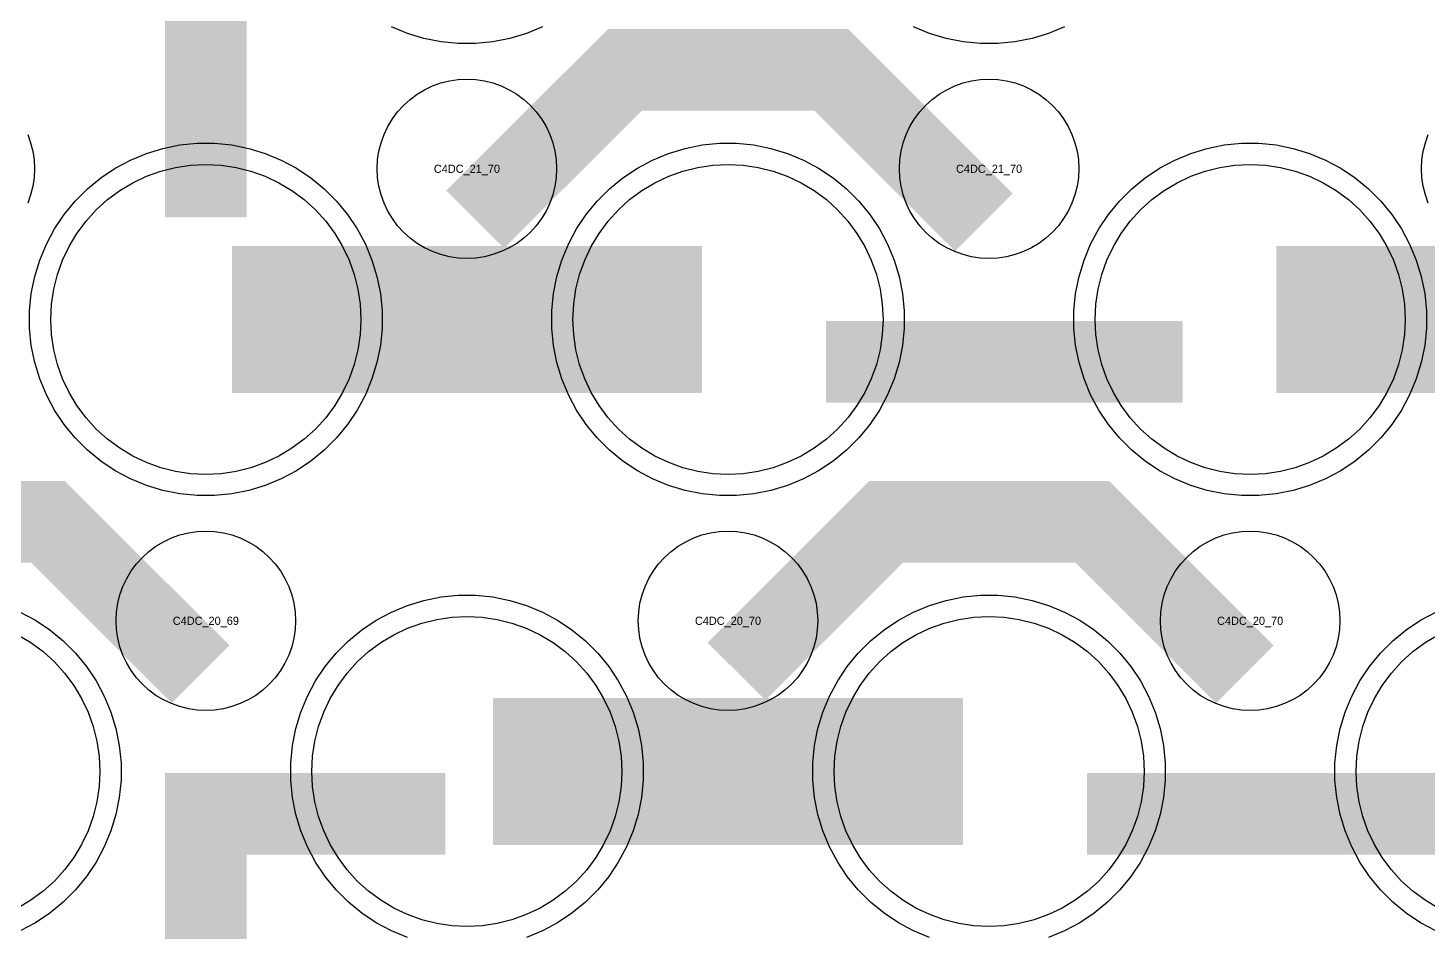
# Model space of a CAD drawing. Extents: x -11880 to 11880, y -14992 to 14992.
# Drawn here: x 10265.5 to 10694.5, y -12117.5 to -11840.4 of the extents above; entities that cross this region are included whole.
import ezdxf
from ezdxf.enums import TextEntityAlignment as Align

# ---------------------------------------------------------------- set-up
doc = ezdxf.new("R2010")
doc.units = 0
doc.header["$MEASUREMENT"] = 0
for name, color, linetype in [('GDS_775_DT_237', 138, 'CONTINUOUS'), ('RDL1_FS', 34, 'CONTINUOUS'), ('RDL_BS', 160, 'CONTINUOUS')]:
    doc.layers.add(name, color=color, linetype=linetype)

msp = doc.modelspace()

# ---------------------------------------------------------------- linework, layer by layer
at = {"layer": 'RDL1_FS'}
for points in [[(10320, -11977.229), (10315.343, -11977), (10310.732, -11976.316), (10306.209, -11975.184), (10301.819, -11973.612), (10297.605, -11971.62), (10293.605, -11969.222), (10289.86, -11966.444), (10286.406, -11963.314), (10283.276, -11959.86), (10280.498, -11956.115), (10278.1, -11952.115), (10276.108, -11947.901), (10274.536, -11943.511), (10273.404, -11938.988), (10272.72, -11934.377), (10272.491, -11929.72), (10272.72, -11925.063), (10273.404, -11920.452), (10274.536, -11915.929), (10276.108, -11911.539), (10278.1, -11907.325), (10280.498, -11903.325), (10283.276, -11899.58), (10286.406, -11896.126), (10289.86, -11892.996), (10293.605, -11890.218), (10297.605, -11887.82), (10301.819, -11885.828), (10306.209, -11884.256), (10310.732, -11883.124), (10315.343, -11882.44), (10320, -11882.211), (10324.657, -11882.44), (10329.268, -11883.124), (10333.791, -11884.256), (10338.181, -11885.828), (10342.395, -11887.82), (10346.395, -11890.218), (10350.14, -11892.996), (10353.594, -11896.126), (10356.724, -11899.58), (10359.502, -11903.325), (10361.9, -11907.325), (10363.892, -11911.539), (10365.464, -11915.929), (10366.596, -11920.452), (10367.28, -11925.063), (10367.509, -11929.72), (10367.28, -11934.377), (10366.596, -11938.988), (10365.464, -11943.511), (10363.892, -11947.901), (10361.9, -11952.115), (10359.502, -11956.115), (10356.724, -11959.86), (10353.594, -11963.314), (10350.14, -11966.444), (10346.395, -11969.222), (10342.395, -11971.62), (10338.181, -11973.612), (10333.791, -11975.184), (10329.268, -11976.316), (10324.657, -11977)], [(10480, -11977.229), (10475.343, -11977), (10470.732, -11976.316), (10466.209, -11975.184), (10461.819, -11973.612), (10457.605, -11971.62), (10453.605, -11969.222), (10449.86, -11966.444), (10446.406, -11963.314), (10443.276, -11959.86), (10440.498, -11956.115), (10438.1, -11952.115), (10436.108, -11947.901), (10434.536, -11943.511), (10433.404, -11938.988), (10432.72, -11934.377), (10432.491, -11929.72), (10432.72, -11925.063), (10433.404, -11920.452), (10434.536, -11915.929), (10436.108, -11911.539), (10438.1, -11907.325), (10440.498, -11903.325), (10443.276, -11899.58), (10446.406, -11896.126), (10449.86, -11892.996), (10453.605, -11890.218), (10457.605, -11887.82), (10461.819, -11885.828), (10466.209, -11884.256), (10470.732, -11883.124), (10475.343, -11882.44), (10480, -11882.211), (10484.657, -11882.44), (10489.268, -11883.124), (10493.791, -11884.256), (10498.181, -11885.828), (10502.395, -11887.82), (10506.395, -11890.218), (10510.14, -11892.996), (10513.594, -11896.126), (10516.724, -11899.58), (10519.502, -11903.325), (10521.9, -11907.325), (10523.892, -11911.539), (10525.464, -11915.929), (10526.596, -11920.452), (10527.28, -11925.063), (10527.509, -11929.72), (10527.28, -11934.377), (10526.596, -11938.988), (10525.464, -11943.511), (10523.892, -11947.901), (10521.9, -11952.115), (10519.502, -11956.115), (10516.724, -11959.86), (10513.594, -11963.314), (10510.14, -11966.444), (10506.395, -11969.222), (10502.395, -11971.62), (10498.181, -11973.612), (10493.791, -11975.184), (10489.268, -11976.316), (10484.657, -11977)], [(10640, -11977.229), (10635.343, -11977), (10630.732, -11976.316), (10626.209, -11975.184), (10621.819, -11973.612), (10617.605, -11971.62), (10613.605, -11969.222), (10609.86, -11966.444), (10606.406, -11963.314), (10603.276, -11959.86), (10600.498, -11956.115), (10598.1, -11952.115), (10596.108, -11947.901), (10594.536, -11943.511), (10593.404, -11938.988), (10592.72, -11934.377), (10592.491, -11929.72), (10592.72, -11925.063), (10593.404, -11920.452), (10594.536, -11915.929), (10596.108, -11911.539), (10598.1, -11907.325), (10600.498, -11903.325), (10603.276, -11899.58), (10606.406, -11896.126), (10609.86, -11892.996), (10613.605, -11890.218), (10617.605, -11887.82), (10621.819, -11885.828), (10626.209, -11884.256), (10630.732, -11883.124), (10635.343, -11882.44), (10640, -11882.211), (10644.657, -11882.44), (10649.268, -11883.124), (10653.791, -11884.256), (10658.181, -11885.828), (10662.395, -11887.82), (10666.395, -11890.218), (10670.14, -11892.996), (10673.594, -11896.126), (10676.724, -11899.58), (10679.502, -11903.325), (10681.9, -11907.325), (10683.892, -11911.539), (10685.464, -11915.929), (10686.596, -11920.452), (10687.28, -11925.063), (10687.509, -11929.72), (10687.28, -11934.377), (10686.596, -11938.988), (10685.464, -11943.511), (10683.892, -11947.901), (10681.9, -11952.115), (10679.502, -11956.115), (10676.724, -11959.86), (10673.594, -11963.314), (10670.14, -11966.444), (10666.395, -11969.222), (10662.395, -11971.62), (10658.181, -11973.612), (10653.791, -11975.184), (10649.268, -11976.316), (10644.657, -11977)], [(10400, -12115.794), (10395.343, -12115.565), (10390.732, -12114.881), (10386.209, -12113.749), (10381.819, -12112.177), (10377.605, -12110.185), (10373.605, -12107.787), (10369.86, -12105.009), (10366.406, -12101.879), (10363.276, -12098.425), (10360.498, -12094.68), (10358.1, -12090.68), (10356.108, -12086.466), (10354.536, -12082.076), (10353.404, -12077.553), (10352.72, -12072.942), (10352.491, -12068.285), (10352.72, -12063.628), (10353.404, -12059.017), (10354.536, -12054.494), (10356.108, -12050.104), (10358.1, -12045.89), (10360.498, -12041.89), (10363.276, -12038.145), (10366.406, -12034.691), (10369.86, -12031.561), (10373.605, -12028.783), (10377.605, -12026.385), (10381.819, -12024.393), (10386.209, -12022.821), (10390.732, -12021.689), (10395.343, -12021.005), (10400, -12020.776), (10404.657, -12021.005), (10409.268, -12021.689), (10413.791, -12022.821), (10418.181, -12024.393), (10422.395, -12026.385), (10426.395, -12028.783), (10430.14, -12031.561), (10433.594, -12034.691), (10436.724, -12038.145), (10439.502, -12041.89), (10441.9, -12045.89), (10443.892, -12050.104), (10445.464, -12054.494), (10446.596, -12059.017), (10447.28, -12063.628), (10447.509, -12068.285), (10447.28, -12072.942), (10446.596, -12077.553), (10445.464, -12082.076), (10443.892, -12086.466), (10441.9, -12090.68), (10439.502, -12094.68), (10436.724, -12098.425), (10433.594, -12101.879), (10430.14, -12105.009), (10426.395, -12107.787), (10422.395, -12110.185), (10418.181, -12112.177), (10413.791, -12113.749), (10409.268, -12114.881), (10404.657, -12115.565)], [(10560, -12115.794), (10555.343, -12115.565), (10550.732, -12114.881), (10546.209, -12113.749), (10541.819, -12112.177), (10537.605, -12110.185), (10533.605, -12107.787), (10529.86, -12105.009), (10526.406, -12101.879), (10523.276, -12098.425), (10520.498, -12094.68), (10518.1, -12090.68), (10516.108, -12086.466), (10514.536, -12082.076), (10513.404, -12077.553), (10512.72, -12072.942), (10512.491, -12068.285), (10512.72, -12063.628), (10513.404, -12059.017), (10514.536, -12054.494), (10516.108, -12050.104), (10518.1, -12045.89), (10520.498, -12041.89), (10523.276, -12038.145), (10526.406, -12034.691), (10529.86, -12031.561), (10533.605, -12028.783), (10537.605, -12026.385), (10541.819, -12024.393), (10546.209, -12022.821), (10550.732, -12021.689), (10555.343, -12021.005), (10560, -12020.776), (10564.657, -12021.005), (10569.268, -12021.689), (10573.791, -12022.821), (10578.181, -12024.393), (10582.395, -12026.385), (10586.395, -12028.783), (10590.14, -12031.561), (10593.594, -12034.691), (10596.724, -12038.145), (10599.502, -12041.89), (10601.9, -12045.89), (10603.892, -12050.104), (10605.464, -12054.494), (10606.596, -12059.017), (10607.28, -12063.628), (10607.509, -12068.285), (10607.28, -12072.942), (10606.596, -12077.553), (10605.464, -12082.076), (10603.892, -12086.466), (10601.9, -12090.68), (10599.502, -12094.68), (10596.724, -12098.425), (10593.594, -12101.879), (10590.14, -12105.009), (10586.395, -12107.787), (10582.395, -12110.185), (10578.181, -12112.177), (10573.791, -12113.749), (10569.268, -12114.881), (10564.657, -12115.565)]]:
    msp.add_lwpolyline(points, close=True, dxfattribs=at)
for points in [[(10328.002, -11929.72, 45, 45, 0), (10400.002, -11929.72, 45, 45, 0)], [(10400.002, -11929.72, 45, 45, 0), (10472.002, -11929.72, 45, 45, 0)], [(10648.002, -11929.72, 45, 45, 0), (10720.002, -11929.72, 45, 45, 0)], [(10408.002, -12068.285, 45, 45, 0), (10480.002, -12068.285, 45, 45, 0)], [(10480.002, -12068.285, 45, 45, 0), (10552.002, -12068.285, 45, 45, 0)]]:
    msp.add_lwpolyline(points, format="xyseb", dxfattribs=at)
for points in [[(10262.395, -12026.385), (10266.395, -12028.783), (10270.14, -12031.561), (10273.594, -12034.691), (10276.724, -12038.145), (10279.502, -12041.89), (10281.9, -12045.89), (10283.892, -12050.104), (10285.464, -12054.494), (10286.596, -12059.017), (10287.28, -12063.628), (10287.509, -12068.285), (10287.28, -12072.942), (10286.596, -12077.553), (10285.464, -12082.076), (10283.892, -12086.466), (10281.9, -12090.68), (10279.502, -12094.68), (10276.724, -12098.425), (10273.594, -12101.879), (10270.14, -12105.009), (10266.395, -12107.787), (10262.395, -12110.185)], [(10697.605, -12110.185), (10693.605, -12107.787), (10689.86, -12105.009), (10686.406, -12101.879), (10683.276, -12098.425), (10680.498, -12094.68), (10678.1, -12090.68), (10676.108, -12086.466), (10674.536, -12082.076), (10673.404, -12077.553), (10672.72, -12072.942), (10672.491, -12068.285), (10672.72, -12063.628), (10673.404, -12059.017), (10674.536, -12054.494), (10676.108, -12050.104), (10678.1, -12045.89), (10680.498, -12041.89), (10683.276, -12038.145), (10686.406, -12034.691), (10689.86, -12031.561), (10693.605, -12028.783), (10697.605, -12026.385)]]:
    msp.add_lwpolyline(points, dxfattribs=at)
at = {"layer": 'RDL_BS'}
for points in [[(10320, -11898.45, 25, 25, 0), (10320, -11791.673, 25, 25, 0)], [(10320, -11898.45, 25, 25, 0), (10320, -11791.673, 25, 25, 0)], [(10402.562, -11899.034, 25, 25, 0), (10448.377, -11853.219, 25, 25, 0), (10481.93, -11853.219, 25, 25, 0)], [(10558.401, -11899.933, 25, 25, 0), (10511.687, -11853.219, 25, 25, 0), (10481.929, -11853.219, 25, 25, 0)], [(10510.016, -11942.733, 25, 25, 0), (10619.281, -11942.733, 25, 25, 0)], [(10318.401, -12038.498, 25, 25, 0), (10271.687, -11991.784, 25, 25, 0), (10241.929, -11991.784, 25, 25, 0)], [(10482.562, -12037.599, 25, 25, 0), (10528.377, -11991.784, 25, 25, 0), (10561.93, -11991.784, 25, 25, 0)], [(10638.401, -12038.498, 25, 25, 0), (10591.687, -11991.784, 25, 25, 0), (10561.929, -11991.784, 25, 25, 0)], [(10320, -12175.575, 25, 25, 0), (10320, -12068.798, 25, 25, 0)], [(10320, -12175.575, 25, 25, 0), (10320, -12068.798, 25, 25, 0)], [(10307.5, -12081.298, 25, 25, 0), (10372.167, -12081.298, 25, 25, 0)], [(10307.5, -12081.298, 25, 25, 0), (10393.333, -12081.298, 25, 25, 0)], [(10590.016, -12081.298, 25, 25, 0), (10699.281, -12081.298, 25, 25, 0)]]:
    msp.add_lwpolyline(points, format="xyseb", dxfattribs=at)
for points in [[(10423.115, -11840.03), (10418.205, -11842.061), (10413.165, -11843.592), (10407.938, -11844.638), (10402.644, -11845.155), (10397.356, -11845.155), (10392.062, -11844.638), (10386.835, -11843.592), (10381.795, -11842.061), (10376.885, -11840.03)], [(10583.115, -11840.03), (10578.205, -11842.061), (10573.165, -11843.592), (10567.938, -11844.638), (10562.644, -11845.155), (10557.356, -11845.155), (10552.062, -11844.638), (10546.835, -11843.592), (10541.795, -11842.061), (10536.885, -11840.03)], [(10265.402, -11873.013), (10266.309, -11875.548), (10266.966, -11878.167), (10267.362, -11880.839), (10267.494, -11883.532), (10267.362, -11886.225), (10266.966, -11888.897), (10266.309, -11891.516), (10265.402, -11894.051)], [(10694.598, -11894.051), (10693.691, -11891.516), (10693.034, -11888.897), (10692.638, -11886.225), (10692.506, -11883.532), (10692.638, -11880.839), (10693.034, -11878.167), (10693.691, -11875.548), (10694.598, -11873.013)], [(10381.795, -12119.191), (10376.885, -12117.16), (10372.223, -12114.668), (10367.809, -12111.721), (10363.708, -12108.359), (10359.926, -12104.577), (10356.564, -12100.476), (10353.617, -12096.062), (10351.125, -12091.4), (10349.094, -12086.49), (10347.563, -12081.45), (10346.517, -12076.223), (10346, -12070.929), (10346, -12065.641), (10346.517, -12060.347), (10347.563, -12055.12), (10349.094, -12050.08), (10351.125, -12045.17), (10353.617, -12040.508), (10356.564, -12036.094), (10359.926, -12031.993), (10363.708, -12028.211), (10367.809, -12024.849), (10372.223, -12021.902), (10376.885, -12019.41), (10381.795, -12017.379), (10386.835, -12015.848), (10392.062, -12014.802), (10397.356, -12014.285), (10402.644, -12014.285), (10407.938, -12014.802), (10413.165, -12015.848), (10418.205, -12017.379), (10423.115, -12019.41), (10427.777, -12021.902), (10432.191, -12024.849), (10436.292, -12028.211), (10440.074, -12031.993), (10443.436, -12036.094), (10446.383, -12040.508), (10448.875, -12045.17), (10450.906, -12050.08), (10452.437, -12055.12), (10453.483, -12060.347), (10454, -12065.641), (10454, -12070.929), (10453.483, -12076.223), (10452.437, -12081.45), (10450.906, -12086.49), (10448.875, -12091.4), (10446.383, -12096.062), (10443.436, -12100.476), (10440.074, -12104.577), (10436.292, -12108.359), (10432.191, -12111.721), (10427.777, -12114.668), (10423.115, -12117.16), (10418.205, -12119.191)], [(10541.795, -12119.191), (10536.885, -12117.16), (10532.223, -12114.668), (10527.809, -12111.721), (10523.708, -12108.359), (10519.926, -12104.577), (10516.564, -12100.476), (10513.617, -12096.062), (10511.125, -12091.4), (10509.094, -12086.49), (10507.563, -12081.45), (10506.517, -12076.223), (10506, -12070.929), (10506, -12065.641), (10506.517, -12060.347), (10507.563, -12055.12), (10509.094, -12050.08), (10511.125, -12045.17), (10513.617, -12040.508), (10516.564, -12036.094), (10519.926, -12031.993), (10523.708, -12028.211), (10527.809, -12024.849), (10532.223, -12021.902), (10536.885, -12019.41), (10541.795, -12017.379), (10546.835, -12015.848), (10552.062, -12014.802), (10557.356, -12014.285), (10562.644, -12014.285), (10567.938, -12014.802), (10573.165, -12015.848), (10578.205, -12017.379), (10583.115, -12019.41), (10587.777, -12021.902), (10592.191, -12024.849), (10596.292, -12028.211), (10600.074, -12031.993), (10603.436, -12036.094), (10606.383, -12040.508), (10608.875, -12045.17), (10610.906, -12050.08), (10612.437, -12055.12), (10613.483, -12060.347), (10614, -12065.641), (10614, -12070.929), (10613.483, -12076.223), (10612.437, -12081.45), (10610.906, -12086.49), (10608.875, -12091.4), (10606.383, -12096.062), (10603.436, -12100.476), (10600.074, -12104.577), (10596.292, -12108.359), (10592.191, -12111.721), (10587.777, -12114.668), (10583.115, -12117.16), (10578.205, -12119.191)], [(10263.115, -12019.41), (10267.777, -12021.902), (10272.191, -12024.849), (10276.292, -12028.211), (10280.074, -12031.993), (10283.436, -12036.094), (10286.383, -12040.508), (10288.875, -12045.17), (10290.906, -12050.08), (10292.437, -12055.12), (10293.483, -12060.347), (10294, -12065.641), (10294, -12070.929), (10293.483, -12076.223), (10292.437, -12081.45), (10290.906, -12086.49), (10288.875, -12091.4), (10286.383, -12096.062), (10283.436, -12100.476), (10280.074, -12104.577), (10276.292, -12108.359), (10272.191, -12111.721), (10267.777, -12114.668), (10263.115, -12117.16)], [(10696.885, -12117.16), (10692.223, -12114.668), (10687.809, -12111.721), (10683.708, -12108.359), (10679.926, -12104.577), (10676.564, -12100.476), (10673.617, -12096.062), (10671.125, -12091.4), (10669.094, -12086.49), (10667.563, -12081.45), (10666.517, -12076.223), (10666, -12070.929), (10666, -12065.641), (10666.517, -12060.347), (10667.563, -12055.12), (10669.094, -12050.08), (10671.125, -12045.17), (10673.617, -12040.508), (10676.564, -12036.094), (10679.926, -12031.993), (10683.708, -12028.211), (10687.809, -12024.849), (10692.223, -12021.902), (10696.885, -12019.41)]]:
    msp.add_lwpolyline(points, dxfattribs=at)
for points in [[(10400, -11911.026), (10397.307, -11910.894), (10394.635, -11910.498), (10392.016, -11909.841), (10389.481, -11908.934), (10387.044, -11907.782), (10384.72, -11906.389), (10382.557, -11904.786), (10380.558, -11902.974), (10378.746, -11900.975), (10377.143, -11898.812), (10375.75, -11896.488), (10374.598, -11894.051), (10373.691, -11891.516), (10373.034, -11888.897), (10372.638, -11886.225), (10372.506, -11883.532), (10372.638, -11880.839), (10373.034, -11878.167), (10373.691, -11875.548), (10374.598, -11873.013), (10375.75, -11870.576), (10377.143, -11868.252), (10378.746, -11866.089), (10380.558, -11864.09), (10382.557, -11862.278), (10384.72, -11860.675), (10387.044, -11859.282), (10389.481, -11858.13), (10392.016, -11857.223), (10394.635, -11856.566), (10397.307, -11856.17), (10400, -11856.038), (10402.693, -11856.17), (10405.365, -11856.566), (10407.984, -11857.223), (10410.519, -11858.13), (10412.956, -11859.282), (10415.28, -11860.675), (10417.443, -11862.278), (10419.442, -11864.09), (10421.254, -11866.089), (10422.857, -11868.252), (10424.25, -11870.576), (10425.402, -11873.013), (10426.309, -11875.548), (10426.966, -11878.167), (10427.362, -11880.839), (10427.494, -11883.532), (10427.362, -11886.225), (10426.966, -11888.897), (10426.309, -11891.516), (10425.402, -11894.051), (10424.25, -11896.488), (10422.857, -11898.812), (10421.254, -11900.975), (10419.442, -11902.974), (10417.443, -11904.786), (10415.28, -11906.389), (10412.956, -11907.782), (10410.519, -11908.934), (10407.984, -11909.841), (10405.365, -11910.498), (10402.693, -11910.894)], [(10560, -11911.026), (10557.307, -11910.894), (10554.635, -11910.498), (10552.016, -11909.841), (10549.481, -11908.934), (10547.044, -11907.782), (10544.72, -11906.389), (10542.557, -11904.786), (10540.558, -11902.974), (10538.746, -11900.975), (10537.143, -11898.812), (10535.75, -11896.488), (10534.598, -11894.051), (10533.691, -11891.516), (10533.034, -11888.897), (10532.638, -11886.225), (10532.506, -11883.532), (10532.638, -11880.839), (10533.034, -11878.167), (10533.691, -11875.548), (10534.598, -11873.013), (10535.75, -11870.576), (10537.143, -11868.252), (10538.746, -11866.089), (10540.558, -11864.09), (10542.557, -11862.278), (10544.72, -11860.675), (10547.044, -11859.282), (10549.481, -11858.13), (10552.016, -11857.223), (10554.635, -11856.566), (10557.307, -11856.17), (10560, -11856.038), (10562.693, -11856.17), (10565.365, -11856.566), (10567.984, -11857.223), (10570.519, -11858.13), (10572.956, -11859.282), (10575.28, -11860.675), (10577.443, -11862.278), (10579.442, -11864.09), (10581.254, -11866.089), (10582.857, -11868.252), (10584.25, -11870.576), (10585.402, -11873.013), (10586.309, -11875.548), (10586.966, -11878.167), (10587.362, -11880.839), (10587.494, -11883.532), (10587.362, -11886.225), (10586.966, -11888.897), (10586.309, -11891.516), (10585.402, -11894.051), (10584.25, -11896.488), (10582.857, -11898.812), (10581.254, -11900.975), (10579.442, -11902.974), (10577.443, -11904.786), (10575.28, -11906.389), (10572.956, -11907.782), (10570.519, -11908.934), (10567.984, -11909.841), (10565.365, -11910.498), (10562.693, -11910.894)], [(10317.356, -11983.72), (10312.062, -11983.203), (10306.835, -11982.157), (10301.795, -11980.626), (10296.885, -11978.595), (10292.223, -11976.103), (10287.809, -11973.156), (10283.708, -11969.794), (10279.926, -11966.012), (10276.564, -11961.911), (10273.617, -11957.497), (10271.125, -11952.835), (10269.094, -11947.925), (10267.563, -11942.885), (10266.517, -11937.658), (10266, -11932.364), (10266, -11927.076), (10266.517, -11921.782), (10267.563, -11916.555), (10269.094, -11911.515), (10271.125, -11906.605), (10273.617, -11901.943), (10276.564, -11897.529), (10279.926, -11893.428), (10283.708, -11889.646), (10287.809, -11886.284), (10292.223, -11883.337), (10296.885, -11880.845), (10301.795, -11878.814), (10306.835, -11877.283), (10312.062, -11876.237), (10317.356, -11875.72), (10322.644, -11875.72), (10327.938, -11876.237), (10333.165, -11877.283), (10338.205, -11878.814), (10343.115, -11880.845), (10347.777, -11883.337), (10352.191, -11886.284), (10356.292, -11889.646), (10360.074, -11893.428), (10363.436, -11897.529), (10366.383, -11901.943), (10368.875, -11906.605), (10370.906, -11911.515), (10372.437, -11916.555), (10373.483, -11921.782), (10374, -11927.076), (10374, -11932.364), (10373.483, -11937.658), (10372.437, -11942.885), (10370.906, -11947.925), (10368.875, -11952.835), (10366.383, -11957.497), (10363.436, -11961.911), (10360.074, -11966.012), (10356.292, -11969.794), (10352.191, -11973.156), (10347.777, -11976.103), (10343.115, -11978.595), (10338.205, -11980.626), (10333.165, -11982.157), (10327.938, -11983.203), (10322.644, -11983.72)], [(10477.356, -11983.72), (10472.062, -11983.203), (10466.835, -11982.157), (10461.795, -11980.626), (10456.885, -11978.595), (10452.223, -11976.103), (10447.809, -11973.156), (10443.708, -11969.794), (10439.926, -11966.012), (10436.564, -11961.911), (10433.617, -11957.497), (10431.125, -11952.835), (10429.094, -11947.925), (10427.563, -11942.885), (10426.517, -11937.658), (10426, -11932.364), (10426, -11927.076), (10426.517, -11921.782), (10427.563, -11916.555), (10429.094, -11911.515), (10431.125, -11906.605), (10433.617, -11901.943), (10436.564, -11897.529), (10439.926, -11893.428), (10443.708, -11889.646), (10447.809, -11886.284), (10452.223, -11883.337), (10456.885, -11880.845), (10461.795, -11878.814), (10466.835, -11877.283), (10472.062, -11876.237), (10477.356, -11875.72), (10482.644, -11875.72), (10487.938, -11876.237), (10493.165, -11877.283), (10498.205, -11878.814), (10503.115, -11880.845), (10507.777, -11883.337), (10512.191, -11886.284), (10516.292, -11889.646), (10520.074, -11893.428), (10523.436, -11897.529), (10526.383, -11901.943), (10528.875, -11906.605), (10530.906, -11911.515), (10532.437, -11916.555), (10533.483, -11921.782), (10534, -11927.076), (10534, -11932.364), (10533.483, -11937.658), (10532.437, -11942.885), (10530.906, -11947.925), (10528.875, -11952.835), (10526.383, -11957.497), (10523.436, -11961.911), (10520.074, -11966.012), (10516.292, -11969.794), (10512.191, -11973.156), (10507.777, -11976.103), (10503.115, -11978.595), (10498.205, -11980.626), (10493.165, -11982.157), (10487.938, -11983.203), (10482.644, -11983.72)], [(10637.356, -11983.72), (10632.062, -11983.203), (10626.835, -11982.157), (10621.795, -11980.626), (10616.885, -11978.595), (10612.223, -11976.103), (10607.809, -11973.156), (10603.708, -11969.794), (10599.926, -11966.012), (10596.564, -11961.911), (10593.617, -11957.497), (10591.125, -11952.835), (10589.094, -11947.925), (10587.563, -11942.885), (10586.517, -11937.658), (10586, -11932.364), (10586, -11927.076), (10586.517, -11921.782), (10587.563, -11916.555), (10589.094, -11911.515), (10591.125, -11906.605), (10593.617, -11901.943), (10596.564, -11897.529), (10599.926, -11893.428), (10603.708, -11889.646), (10607.809, -11886.284), (10612.223, -11883.337), (10616.885, -11880.845), (10621.795, -11878.814), (10626.835, -11877.283), (10632.062, -11876.237), (10637.356, -11875.72), (10642.644, -11875.72), (10647.938, -11876.237), (10653.165, -11877.283), (10658.205, -11878.814), (10663.115, -11880.845), (10667.777, -11883.337), (10672.191, -11886.284), (10676.292, -11889.646), (10680.074, -11893.428), (10683.436, -11897.529), (10686.383, -11901.943), (10688.875, -11906.605), (10690.906, -11911.515), (10692.437, -11916.555), (10693.483, -11921.782), (10694, -11927.076), (10694, -11932.364), (10693.483, -11937.658), (10692.437, -11942.885), (10690.906, -11947.925), (10688.875, -11952.835), (10686.383, -11957.497), (10683.436, -11961.911), (10680.074, -11966.012), (10676.292, -11969.794), (10672.191, -11973.156), (10667.777, -11976.103), (10663.115, -11978.595), (10658.205, -11980.626), (10653.165, -11982.157), (10647.938, -11983.203), (10642.644, -11983.72)], [(10320, -12049.591), (10317.307, -12049.459), (10314.635, -12049.063), (10312.016, -12048.406), (10309.481, -12047.499), (10307.044, -12046.347), (10304.72, -12044.954), (10302.557, -12043.351), (10300.558, -12041.539), (10298.746, -12039.54), (10297.143, -12037.377), (10295.75, -12035.053), (10294.598, -12032.616), (10293.691, -12030.081), (10293.034, -12027.462), (10292.638, -12024.79), (10292.506, -12022.097), (10292.638, -12019.404), (10293.034, -12016.732), (10293.691, -12014.113), (10294.598, -12011.578), (10295.75, -12009.141), (10297.143, -12006.817), (10298.746, -12004.654), (10300.558, -12002.655), (10302.557, -12000.843), (10304.72, -11999.24), (10307.044, -11997.847), (10309.481, -11996.695), (10312.016, -11995.788), (10314.635, -11995.131), (10317.307, -11994.735), (10320, -11994.603), (10322.693, -11994.735), (10325.365, -11995.131), (10327.984, -11995.788), (10330.519, -11996.695), (10332.956, -11997.847), (10335.28, -11999.24), (10337.443, -12000.843), (10339.442, -12002.655), (10341.254, -12004.654), (10342.857, -12006.817), (10344.25, -12009.141), (10345.402, -12011.578), (10346.309, -12014.113), (10346.966, -12016.732), (10347.362, -12019.404), (10347.494, -12022.097), (10347.362, -12024.79), (10346.966, -12027.462), (10346.309, -12030.081), (10345.402, -12032.616), (10344.25, -12035.053), (10342.857, -12037.377), (10341.254, -12039.54), (10339.442, -12041.539), (10337.443, -12043.351), (10335.28, -12044.954), (10332.956, -12046.347), (10330.519, -12047.499), (10327.984, -12048.406), (10325.365, -12049.063), (10322.693, -12049.459)], [(10480, -12049.591), (10477.307, -12049.459), (10474.635, -12049.063), (10472.016, -12048.406), (10469.481, -12047.499), (10467.044, -12046.347), (10464.72, -12044.954), (10462.557, -12043.351), (10460.558, -12041.539), (10458.746, -12039.54), (10457.143, -12037.377), (10455.75, -12035.053), (10454.598, -12032.616), (10453.691, -12030.081), (10453.034, -12027.462), (10452.638, -12024.79), (10452.506, -12022.097), (10452.638, -12019.404), (10453.034, -12016.732), (10453.691, -12014.113), (10454.598, -12011.578), (10455.75, -12009.141), (10457.143, -12006.817), (10458.746, -12004.654), (10460.558, -12002.655), (10462.557, -12000.843), (10464.72, -11999.24), (10467.044, -11997.847), (10469.481, -11996.695), (10472.016, -11995.788), (10474.635, -11995.131), (10477.307, -11994.735), (10480, -11994.603), (10482.693, -11994.735), (10485.365, -11995.131), (10487.984, -11995.788), (10490.519, -11996.695), (10492.956, -11997.847), (10495.28, -11999.24), (10497.443, -12000.843), (10499.442, -12002.655), (10501.254, -12004.654), (10502.857, -12006.817), (10504.25, -12009.141), (10505.402, -12011.578), (10506.309, -12014.113), (10506.966, -12016.732), (10507.362, -12019.404), (10507.494, -12022.097), (10507.362, -12024.79), (10506.966, -12027.462), (10506.309, -12030.081), (10505.402, -12032.616), (10504.25, -12035.053), (10502.857, -12037.377), (10501.254, -12039.54), (10499.442, -12041.539), (10497.443, -12043.351), (10495.28, -12044.954), (10492.956, -12046.347), (10490.519, -12047.499), (10487.984, -12048.406), (10485.365, -12049.063), (10482.693, -12049.459)], [(10640, -12049.591), (10637.307, -12049.459), (10634.635, -12049.063), (10632.016, -12048.406), (10629.481, -12047.499), (10627.044, -12046.347), (10624.72, -12044.954), (10622.557, -12043.351), (10620.558, -12041.539), (10618.746, -12039.54), (10617.143, -12037.377), (10615.75, -12035.053), (10614.598, -12032.616), (10613.691, -12030.081), (10613.034, -12027.462), (10612.638, -12024.79), (10612.506, -12022.097), (10612.638, -12019.404), (10613.034, -12016.732), (10613.691, -12014.113), (10614.598, -12011.578), (10615.75, -12009.141), (10617.143, -12006.817), (10618.746, -12004.654), (10620.558, -12002.655), (10622.557, -12000.843), (10624.72, -11999.24), (10627.044, -11997.847), (10629.481, -11996.695), (10632.016, -11995.788), (10634.635, -11995.131), (10637.307, -11994.735), (10640, -11994.603), (10642.693, -11994.735), (10645.365, -11995.131), (10647.984, -11995.788), (10650.519, -11996.695), (10652.956, -11997.847), (10655.28, -11999.24), (10657.443, -12000.843), (10659.442, -12002.655), (10661.254, -12004.654), (10662.857, -12006.817), (10664.25, -12009.141), (10665.402, -12011.578), (10666.309, -12014.113), (10666.966, -12016.732), (10667.362, -12019.404), (10667.494, -12022.097), (10667.362, -12024.79), (10666.966, -12027.462), (10666.309, -12030.081), (10665.402, -12032.616), (10664.25, -12035.053), (10662.857, -12037.377), (10661.254, -12039.54), (10659.442, -12041.539), (10657.443, -12043.351), (10655.28, -12044.954), (10652.956, -12046.347), (10650.519, -12047.499), (10647.984, -12048.406), (10645.365, -12049.063), (10642.693, -12049.459)]]:
    msp.add_lwpolyline(points, close=True, dxfattribs=at)

# ---------------------------------------------------------------- texts
at = {"layer": 'GDS_775_DT_237'}
for s, p in [('C4DC_21_70', (10400, -11883.532)), ('C4DC_21_70', (10400, -11883.532)), ('C4DC_21_70', (10560, -11883.532)), ('C4DC_21_70', (10560, -11883.532)), ('C4DC_20_69', (10320, -12022.097)), ('C4DC_20_69', (10320, -12022.097)), ('C4DC_20_70', (10480, -12022.097)), ('C4DC_20_70', (10480, -12022.097)), ('C4DC_20_70', (10640, -12022.097)), ('C4DC_20_70', (10640, -12022.097))]:
    msp.add_text(s, height=2.5, dxfattribs=at).set_placement(p, align=Align.MIDDLE_CENTER)

doc.saveas('drawing.dxf')
